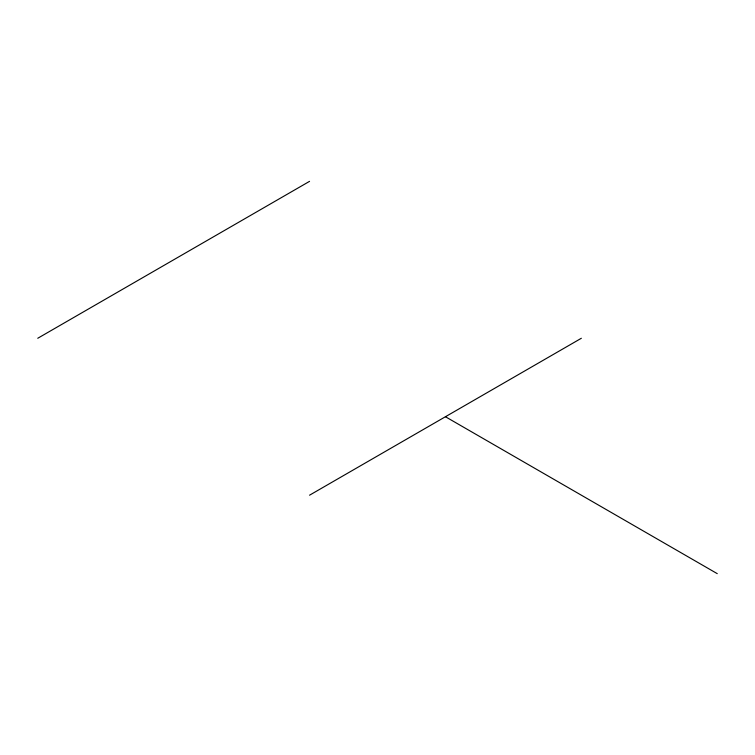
<?xml version="1.0" encoding="UTF-8"?>
<svg xmlns="http://www.w3.org/2000/svg" width="755" height="755" viewBox="0 0 755 755"><rect width="100%" height="100%" fill="white"/><g stroke="black" fill="none" stroke-linecap="round" stroke-linejoin="round"><path stroke-width="1.13" d="M37.75 338.268L309.55 181.351M309.55 495.195L581.35 338.268M445.45 416.732L717.25 573.649"/></g></svg>
